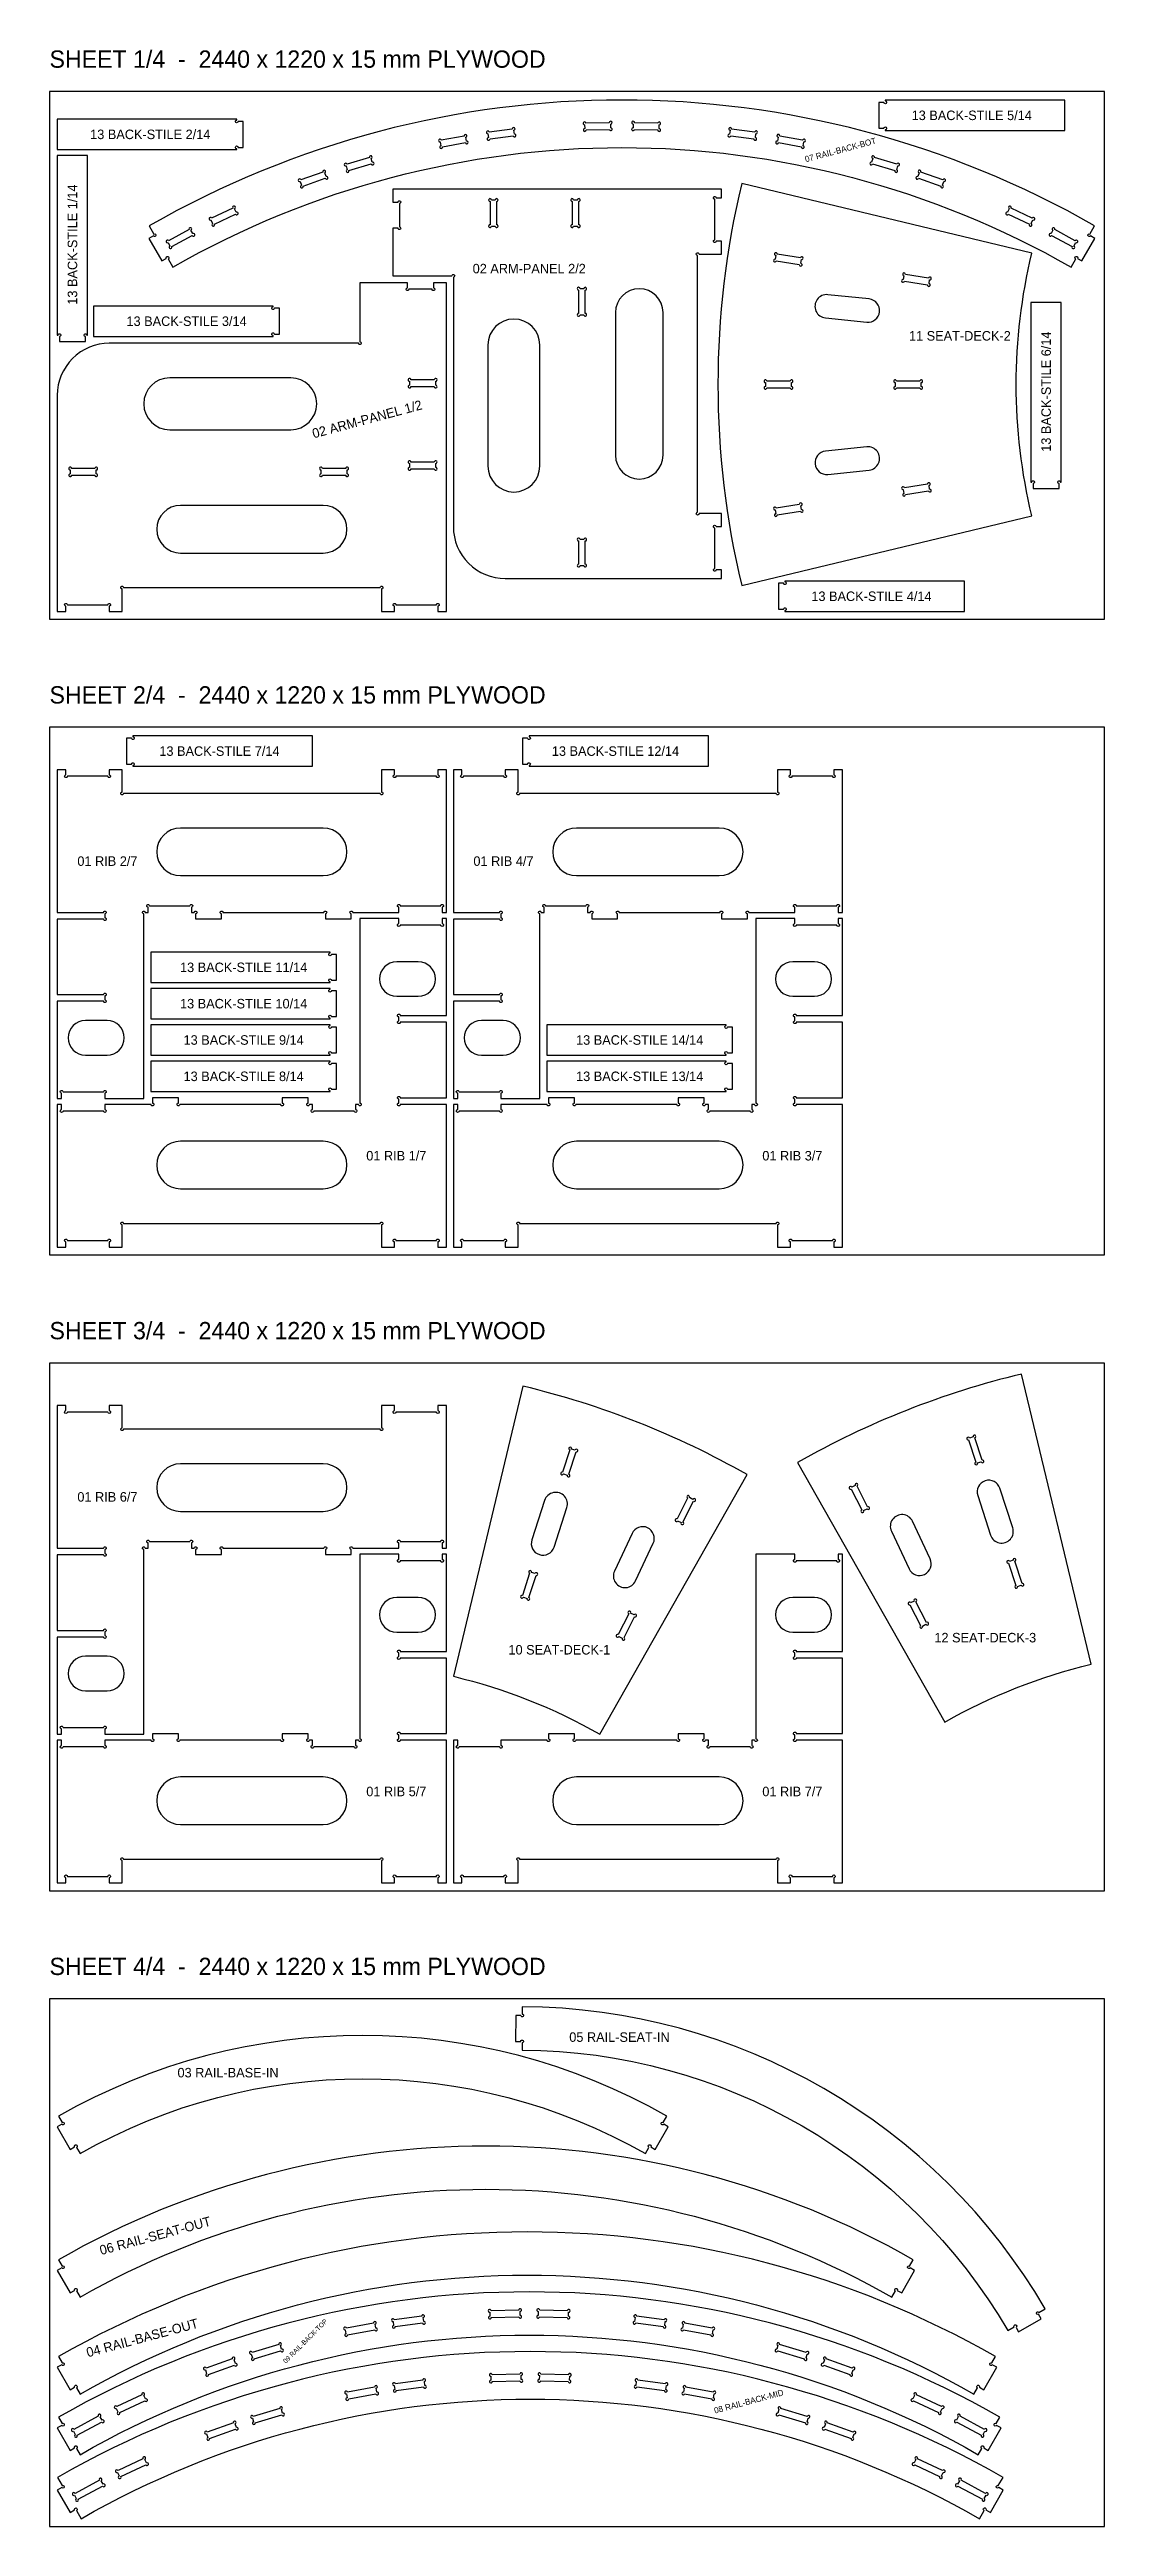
# Model space of a CAD drawing. Header units: millimetres. Extents: x 0 to 2440, y -4410 to 1317.
import ezdxf
from ezdxf.enums import TextEntityAlignment as Align

# ---------------------------------------------------------------- set-up
doc = ezdxf.new("R2010")
doc.units = ezdxf.units.MM
for name, color, linetype in [('CUT', 1, 'Continuous'), ('ENGRAVE-LABEL', 3, 'Continuous'), ('REFERENCE-SHEET', 8, 'Continuous')]:
    doc.layers.add(name, color=color, linetype=linetype)

msp = doc.modelspace()

# ---------------------------------------------------------------- linework, layer by layer
at = {"layer": 'CUT'}
for points in [[(448, 1091), (448, 1151), (436.2, 1151, -2.414214), (433, 1154.2), (433, 1156), (18, 1156), (18, 1086), (433, 1086), (433, 1087.8, -2.414214), (436.2, 1091)], [(2362.6, 814), (2373.4, 832.9, -2.414214), (2377.8, 834.1), (2388, 828.2), (2417.8, 880.3), (2407.6, 886.2, -2.414214), (2406.4, 890.5), (2417.3, 909.5, 0.266076), (230.6, 909.5), (241.4, 890.5, -2.414214), (240.2, 886.2), (230, 880.3), (259.8, 828.2), (270.1, 834.1, -2.414214), (274.4, 832.9), (285.3, 814, -0.266076)], [(1295.1, 1132.6, 2.414214), (1298.2, 1135.9), (1298, 1144.9, 2.414214), (1294.7, 1148), (1240.7, 1146.6, 2.414214), (1237.6, 1143.3), (1237.8, 1134.3, 2.414214), (1241.1, 1131.2)], [(1406.7, 1131.2, 2.414214), (1410, 1134.3), (1410.2, 1143.3, 2.414214), (1407.1, 1146.6), (1353.2, 1148, 2.414214), (1349.9, 1144.9), (1349.6, 1135.9, 2.414214), (1352.8, 1132.6)], [(1918, 1195), (1918, 1135), (1929.8, 1135, -2.414214), (1933, 1131.8), (1933, 1130), (2348, 1130), (2348, 1200), (1933, 1200), (1933, 1198.2, -2.414214), (1929.8, 1195)], [(961.9, 1101.9, 2.414214), (964.5, 1105.6), (962.8, 1114.5, 2.414214), (959.1, 1117), (906, 1107.2, 2.414214), (903.4, 1103.5), (905.1, 1094.6, 2.414214), (908.8, 1092)], [(1072.4, 1117.9, 2.414214), (1075.1, 1121.5), (1074, 1130.5, 2.414214), (1070.4, 1133.2), (1016.8, 1126.2, 2.414214), (1014.1, 1122.6), (1015.2, 1113.7, 2.414214), (1018.8, 1110.9)], [(1629, 1110.9, 2.414214), (1632.6, 1113.7), (1633.8, 1122.6, 2.414214), (1631, 1126.2), (1577.5, 1133.2, 2.414214), (1573.9, 1130.5), (1572.7, 1121.5, 2.414214), (1575.5, 1117.9)], [(1739.1, 1092, 2.414214), (1742.8, 1094.6), (1744.4, 1103.5, 2.414214), (1741.9, 1107.2), (1688.8, 1117, 2.414214), (1685, 1114.5), (1683.4, 1105.6, 2.414214), (1686, 1101.9)], [(23, 642), (83, 642), (83, 653.8, -2.414214), (86.2, 657), (88, 657), (88, 1072), (18, 1072), (18, 657), (19.8, 657, -2.414214), (23, 653.8)], [(637.6, 1019.4, 2.414214), (639.5, 1023.5), (636.5, 1031.9, 2.414214), (632.5, 1033.9), (581.6, 1015.9, 2.414214), (579.6, 1011.8), (582.6, 1003.3, 2.414214), (586.7, 1001.3)], [(744.2, 1052.5, 2.414214), (746.4, 1056.5), (743.8, 1065.1, 2.414214), (739.8, 1067.3), (688.1, 1052, 2.414214), (685.9, 1048), (688.5, 1039.3, 2.414214), (692.4, 1037.2)], [(1955.4, 1037.2, 2.414214), (1959.4, 1039.3), (1962, 1048, 2.414214), (1959.8, 1052), (1908, 1067.3, 2.414214), (1904, 1065.1), (1901.5, 1056.5, 2.414214), (1903.6, 1052.5)], [(2061.2, 1001.3, 2.414214), (2065.2, 1003.3), (2068.2, 1011.8, 2.414214), (2066.3, 1015.9), (2015.4, 1033.9, 2.414214), (2011.3, 1031.9), (2008.3, 1023.5, 2.414214), (2010.2, 1019.4)], [(1554, 94), (1554, 114), (1542, 114, -2.414214), (1538.8, 117.2), (1538.8, 210.8, -2.414214), (1542, 214), (1554, 214), (1554, 244), (1502.2, 244, -2.414214), (1499, 247.2), (1499, 840.8, -2.414214), (1502.2, 844), (1554, 844), (1554, 874), (1542, 874, -2.414214), (1538.8, 877.2), (1538.8, 970.8, -2.414214), (1542, 974), (1554, 974), (1554, 994), (794, 994), (794, 964), (806, 964, -2.414214), (809.2, 960.8), (809.2, 907.2, -2.414214), (806, 904), (794, 904), (794, 794), (930.8, 794, -2.414214), (934, 790.8), (934, 214, 0.414214), (1054, 94), (1554, 94)], [(2271.9, 846), (1601, 1007.1, 0.118358), (1601, 78), (2271.9, 239.1, -0.118358)], [(430.3, 936.6, 2.414214), (431.8, 940.8), (428, 949, 2.414214), (423.7, 950.5), (374.9, 927.2, 2.414214), (373.4, 923), (377.3, 914.8, 2.414214), (381.6, 913.3)], [(1031, 908.8, 2.414214), (1034.2, 912), (1034.2, 966, 2.414214), (1031, 969.2), (1022, 969.2, 2.414214), (1018.8, 966), (1018.8, 912, 2.414214), (1022, 908.8)], [(1221, 908.8, 2.414214), (1224.2, 912), (1224.2, 966, 2.414214), (1221, 969.2), (1212, 969.2, 2.414214), (1208.8, 966), (1208.8, 912, 2.414214), (1212, 908.8)], [(2266.3, 913.3, 2.414214), (2270.5, 914.8), (2274.4, 923, 2.414214), (2272.9, 927.2), (2224.2, 950.5, 2.414214), (2219.9, 949), (2216, 940.8, 2.414214), (2217.5, 936.6)], [(330.2, 887.1, 2.414214), (331.5, 891.5), (327.2, 899.4, 2.414214), (322.9, 900.7), (275.4, 874.9, 2.414214), (274.1, 870.6), (278.4, 862.7, 2.414214), (282.8, 861.4)], [(2365.1, 861.4, 2.414214), (2369.4, 862.7), (2373.7, 870.6, 2.414214), (2372.4, 874.9), (2325, 900.7, 2.414214), (2320.7, 899.4), (2316.4, 891.5, 2.414214), (2317.6, 887.1)], [(1739.3, 831.7, 2.414214), (1736.6, 835.3), (1683.3, 843.8, 2.414214), (1679.7, 841.1), (1678.2, 832.2, 2.414214), (1680.9, 828.6), (1734.2, 820.1, 2.414214), (1737.9, 822.8)], [(18, 18), (38, 18), (38, 30, -2.414214), (41.2, 33.2), (134.8, 33.2, -2.414214), (138, 30), (138, 18), (168, 18), (168, 69.8, -2.414214), (171.2, 73), (764.8, 73, -2.414214), (768, 69.8), (768, 18), (798, 18), (798, 30, -2.414214), (801.2, 33.2), (894.8, 33.2, -2.414214), (898, 30), (898, 18), (918, 18), (918, 778), (888, 778), (888, 766, -2.414214), (884.8, 762.8), (831.2, 762.8, -2.414214), (828, 766), (828, 778), (718, 778), (718, 641.2, -2.414214), (714.8, 638), (138, 638, 0.414214), (18, 518), (18, 18)], [(1236, 703.8, 2.414214), (1239.2, 707), (1239.2, 761, 2.414214), (1236, 764.2), (1227, 764.2, 2.414214), (1223.8, 761), (1223.8, 707, 2.414214), (1227, 703.8)], [(1419, 379), (1419, 709, 1), (1309, 709), (1309, 379, 1)], [(1895.7, 740.4), (1800.2, 750.3, 1), (1794.6, 696.6), (1890.1, 686.7, 1)], [(2035.6, 784.7, 2.414214), (2033, 788.4), (1979.6, 796.9, 2.414214), (1976, 794.2), (1974.6, 785.3, 2.414214), (1977.2, 781.6), (2030.5, 773.2, 2.414214), (2034.2, 775.9)], [(532, 659), (532, 719), (520.2, 719, -2.414214), (517, 722.2), (517, 724), (102, 724), (102, 654), (517, 654), (517, 655.8, -2.414214), (520.2, 659)], [(1134, 354), (1134, 634, 1), (1014, 634), (1014, 354, 1)], [(2275, 302), (2335, 302), (2335, 313.8, -2.414214), (2338.2, 317), (2340, 317), (2340, 732), (2270, 732), (2270, 317), (2271.8, 317, -2.414214), (2275, 313.8)], [(278, 438), (558, 438, 1), (558, 558), (278, 558, 1)], [(832.8, 541, 2.414214), (836, 537.8), (890, 537.8, 2.414214), (893.2, 541), (893.2, 550, 2.414214), (890, 553.2), (836, 553.2, 2.414214), (832.8, 550)], [(1716.2, 547.1, 2.414214), (1713, 550.3), (1659, 550.3, 2.414214), (1655.8, 547.1), (1655.8, 538.1, 2.414214), (1659, 534.9), (1713, 534.9, 2.414214), (1716.2, 538.1)], [(2016.2, 547.1, 2.414214), (2013, 550.3), (1959, 550.3, 2.414214), (1955.8, 547.1), (1955.8, 538.1, 2.414214), (1959, 534.9), (2013, 534.9, 2.414214), (2016.2, 538.1)], [(47.8, 336, 2.414214), (51, 332.8), (105, 332.8, 2.414214), (108.2, 336), (108.2, 345, 2.414214), (105, 348.2), (51, 348.2, 2.414214), (47.8, 345)], [(627.8, 336, 2.414214), (631, 332.8), (685, 332.8, 2.414214), (688.2, 336), (688.2, 345, 2.414214), (685, 348.2), (631, 348.2, 2.414214), (627.8, 345)], [(832.8, 351, 2.414214), (836, 347.8), (890, 347.8, 2.414214), (893.2, 351), (893.2, 360, 2.414214), (890, 363.2), (836, 363.2, 2.414214), (832.8, 360)], [(1890.1, 398.5), (1794.6, 388.5, 1), (1800.2, 334.8), (1895.7, 344.7, 1)], [(2034.2, 309.3, 2.414214), (2030.5, 311.9), (1977.2, 303.5, 2.414214), (1974.6, 299.8), (1976, 290.9, 2.414214), (1979.6, 288.3), (2033, 296.7, 2.414214), (2035.6, 300.4)], [(303, 153), (633, 153, 1), (633, 263), (303, 263, 1)], [(1737.9, 262.3, 2.414214), (1734.2, 265), (1680.9, 256.5, 2.414214), (1678.2, 252.9), (1679.7, 244, 2.414214), (1683.3, 241.3), (1736.6, 249.8, 2.414214), (1739.3, 253.4)], [(1236, 123.8, 2.414214), (1239.2, 127), (1239.2, 181, 2.414214), (1236, 184.2), (1227, 184.2, 2.414214), (1223.8, 181), (1223.8, 127, 2.414214), (1227, 123.8)], [(1686, 83), (1686, 23), (1697.8, 23, -2.414214), (1701, 19.8), (1701, 18), (2116, 18), (2116, 88), (1701, 88), (1701, 86.2, -2.414214), (1697.8, 83)], [(178, -275), (178, -335), (189.8, -335, -2.414214), (193, -338.2), (193, -340), (608, -340), (608, -270), (193, -270), (193, -271.8, -2.414214), (189.8, -275)], [(1094, -275), (1094, -335), (1105.8, -335, -2.414214), (1109, -338.2), (1109, -340), (1524, -340), (1524, -270), (1109, -270), (1109, -271.8, -2.414214), (1105.8, -275)], [(918, -348), (898, -348), (898, -360, -2.414214), (894.8, -363.2), (801.2, -363.2, -2.414214), (798, -360), (798, -348), (768, -348), (768, -399.8, -2.414214), (764.8, -403), (171.2, -403, -2.414214), (168, -399.8), (168, -348), (138, -348), (138, -360, -2.414214), (134.8, -363.2), (41.2, -363.2, -2.414214), (38, -360), (38, -348), (18, -348), (18, -678), (124.8, -678, -2.414214), (128, -681.2), (128, -690.2, -2.414214), (124.8, -693.4), (18, -693.4), (18, -868), (124.8, -868, -2.414214), (128, -871.2), (128, -880.2, -2.414214), (124.8, -883.4), (18, -883.4), (18, -1108), (28, -1108), (28, -1096, -2.414214), (31.2, -1092.8), (124.8, -1092.8, -2.414214), (128, -1096), (128, -1108), (218, -1108), (218, -681.2, -2.414214), (221.2, -678), (228, -678), (228, -666, -2.414214), (231.2, -662.8), (324.8, -662.8, -2.414214), (328, -666), (328, -678), (334.8, -678, -2.414214), (338, -681.2), (338, -693), (398, -693), (398, -681.2, -2.414214), (401.2, -678), (634.8, -678, -2.414214), (638, -681.2), (638, -693), (698, -693), (698, -681.2, -2.414214), (701.2, -678), (808, -678), (808, -666, -2.414214), (811.2, -662.8), (904.8, -662.8, -2.414214), (908, -666), (908, -678), (918, -678)], [(1834, -348), (1814, -348), (1814, -360, -2.414214), (1810.8, -363.2), (1717.2, -363.2, -2.414214), (1714, -360), (1714, -348), (1684, -348), (1684, -399.8, -2.414214), (1680.8, -403), (1087.2, -403, -2.414214), (1084, -399.8), (1084, -348), (1054, -348), (1054, -360, -2.414214), (1050.8, -363.2), (957.2, -363.2, -2.414214), (954, -360), (954, -348), (934, -348), (934, -678), (1040.8, -678, -2.414214), (1044, -681.2), (1044, -690.2, -2.414214), (1040.8, -693.4), (934, -693.4), (934, -868), (1040.8, -868, -2.414214), (1044, -871.2), (1044, -880.2, -2.414214), (1040.8, -883.4), (934, -883.4), (934, -1108), (944, -1108), (944, -1096, -2.414214), (947.2, -1092.8), (1040.8, -1092.8, -2.414214), (1044, -1096), (1044, -1108), (1134, -1108), (1134, -681.2, -2.414214), (1137.2, -678), (1144, -678), (1144, -666, -2.414214), (1147.2, -662.8), (1240.8, -662.8, -2.414214), (1244, -666), (1244, -678), (1250.8, -678, -2.414214), (1254, -681.2), (1254, -693), (1314, -693), (1314, -681.2, -2.414214), (1317.2, -678), (1550.8, -678, -2.414214), (1554, -681.2), (1554, -693), (1614, -693), (1614, -681.2, -2.414214), (1617.2, -678), (1724, -678), (1724, -666, -2.414214), (1727.2, -662.8), (1820.8, -662.8, -2.414214), (1824, -666), (1824, -678), (1834, -678)], [(633, -483), (303, -483, 1), (303, -593), (633, -593, 1)], [(1549, -483), (1219, -483, 1), (1219, -593), (1549, -593, 1)], [(18, -1452), (38, -1452), (38, -1440, -2.414214), (41.2, -1436.8), (134.8, -1436.8, -2.414214), (138, -1440), (138, -1452), (168, -1452), (168, -1400.2, -2.414214), (171.2, -1397), (764.8, -1397, -2.414214), (768, -1400.2), (768, -1452), (798, -1452), (798, -1440, -2.414214), (801.2, -1436.8), (894.8, -1436.8, -2.414214), (898, -1440), (898, -1452), (918, -1452), (918, -1122), (811.2, -1122, -2.414214), (808, -1118.8), (808, -1109.8, -2.414214), (811.2, -1106.6), (918, -1106.6), (918, -932), (811.2, -932, -2.414214), (808, -928.8), (808, -919.8, -2.414214), (811.2, -916.6), (918, -916.6), (918, -692), (908, -692), (908, -704, -2.414214), (904.8, -707.2), (811.2, -707.2, -2.414214), (808, -704), (808, -692), (718, -692), (718, -1118.8, -2.414214), (714.8, -1122), (708, -1122), (708, -1134, -2.414214), (704.8, -1137.2), (611.2, -1137.2, -2.414214), (608, -1134), (608, -1122), (601.2, -1122, -2.414214), (598, -1118.8), (598, -1107), (538, -1107), (538, -1118.8, -2.414214), (534.8, -1122), (301.2, -1122, -2.414214), (298, -1118.8), (298, -1107), (238, -1107), (238, -1118.8, -2.414214), (234.8, -1122), (128, -1122), (128, -1134, -2.414214), (124.8, -1137.2), (31.2, -1137.2, -2.414214), (28, -1134), (28, -1122), (18, -1122)], [(934, -1452), (954, -1452), (954, -1440, -2.414214), (957.2, -1436.8), (1050.8, -1436.8, -2.414214), (1054, -1440), (1054, -1452), (1084, -1452), (1084, -1400.2, -2.414214), (1087.2, -1397), (1680.8, -1397, -2.414214), (1684, -1400.2), (1684, -1452), (1714, -1452), (1714, -1440, -2.414214), (1717.2, -1436.8), (1810.8, -1436.8, -2.414214), (1814, -1440), (1814, -1452), (1834, -1452), (1834, -1122), (1727.2, -1122, -2.414214), (1724, -1118.8), (1724, -1109.8, -2.414214), (1727.2, -1106.6), (1834, -1106.6), (1834, -932), (1727.2, -932, -2.414214), (1724, -928.8), (1724, -919.8, -2.414214), (1727.2, -916.6), (1834, -916.6), (1834, -692), (1824, -692), (1824, -704, -2.414214), (1820.8, -707.2), (1727.2, -707.2, -2.414214), (1724, -704), (1724, -692), (1634, -692), (1634, -1118.8, -2.414214), (1630.8, -1122), (1624, -1122), (1624, -1134, -2.414214), (1620.8, -1137.2), (1527.2, -1137.2, -2.414214), (1524, -1134), (1524, -1122), (1517.2, -1122, -2.414214), (1514, -1118.8), (1514, -1107), (1454, -1107), (1454, -1118.8, -2.414214), (1450.8, -1122), (1217.2, -1122, -2.414214), (1214, -1118.8), (1214, -1107), (1154, -1107), (1154, -1118.8, -2.414214), (1150.8, -1122), (1044, -1122), (1044, -1134, -2.414214), (1040.8, -1137.2), (947.2, -1137.2, -2.414214), (944, -1134), (944, -1122), (934, -1122)], [(664, -835), (664, -775), (652.2, -775, -2.414214), (649, -771.8), (649, -770), (234, -770), (234, -840), (649, -840), (649, -838.2, -2.414214), (652.2, -835)], [(803, -872), (853, -872, 1), (853, -792), (803, -792, 1)], [(1719, -872), (1769, -872, 1), (1769, -792), (1719, -792, 1)], [(664, -919), (664, -859), (652.2, -859, -2.414214), (649, -855.8), (649, -854), (234, -854), (234, -924), (649, -924), (649, -922.2, -2.414214), (652.2, -919)], [(133, -928), (83, -928, 1), (83, -1008), (133, -1008, 1)], [(664, -1003), (664, -943), (652.2, -943, -2.414214), (649, -939.8), (649, -938), (234, -938), (234, -1008), (649, -1008), (649, -1006.2, -2.414214), (652.2, -1003)], [(1049, -928), (999, -928, 1), (999, -1008), (1049, -1008, 1)], [(1580, -1003), (1580, -943), (1568.2, -943, -2.414214), (1565, -939.8), (1565, -938), (1150, -938), (1150, -1008), (1565, -1008), (1565, -1006.2, -2.414214), (1568.2, -1003)], [(664, -1087), (664, -1027), (652.2, -1027, -2.414214), (649, -1023.8), (649, -1022), (234, -1022), (234, -1092), (649, -1092), (649, -1090.2, -2.414214), (652.2, -1087)], [(1580, -1087), (1580, -1027), (1568.2, -1027, -2.414214), (1565, -1023.8), (1565, -1022), (1150, -1022), (1150, -1092), (1565, -1092), (1565, -1090.2, -2.414214), (1568.2, -1087)], [(303, -1317), (633, -1317, 1), (633, -1207), (303, -1207, 1)], [(1219, -1317), (1549, -1317, 1), (1549, -1207), (1219, -1207, 1)], [(1272.6, -2578), (1613.5, -1978, 0.070365), (1095.1, -1773.3), (934, -2444.3, -0.070365)], [(2409.5, -2416.3), (2248.4, -1745.3, 0.070365), (1730, -1950), (2070.8, -2550, -0.070365)], [(918, -1818), (898, -1818), (898, -1830, -2.414214), (894.8, -1833.2), (801.2, -1833.2, -2.414214), (798, -1830), (798, -1818), (768, -1818), (768, -1869.8, -2.414214), (764.8, -1873), (171.2, -1873, -2.414214), (168, -1869.8), (168, -1818), (138, -1818), (138, -1830, -2.414214), (134.8, -1833.2), (41.2, -1833.2, -2.414214), (38, -1830), (38, -1818), (18, -1818), (18, -2148), (124.8, -2148, -2.414214), (128, -2151.2), (128, -2160.2, -2.414214), (124.8, -2163.4), (18, -2163.4), (18, -2338), (124.8, -2338, -2.414214), (128, -2341.2), (128, -2350.2, -2.414214), (124.8, -2353.4), (18, -2353.4), (18, -2578), (28, -2578), (28, -2566, -2.414214), (31.2, -2562.8), (124.8, -2562.8, -2.414214), (128, -2566), (128, -2578), (218, -2578), (218, -2151.2, -2.414214), (221.2, -2148), (228, -2148), (228, -2136, -2.414214), (231.2, -2132.8), (324.8, -2132.8, -2.414214), (328, -2136), (328, -2148), (334.8, -2148, -2.414214), (338, -2151.2), (338, -2163), (398, -2163), (398, -2151.2, -2.414214), (401.2, -2148), (634.8, -2148, -2.414214), (638, -2151.2), (638, -2163), (698, -2163), (698, -2151.2, -2.414214), (701.2, -2148), (808, -2148), (808, -2136, -2.414214), (811.2, -2132.8), (904.8, -2132.8, -2.414214), (908, -2136), (908, -2148), (918, -2148)], [(2154.9, -1948.2, 2.414214), (2156.9, -1944.2), (2140.2, -1892.8, 2.414214), (2136.2, -1890.8), (2127.7, -1893.6, 2.414214), (2125.6, -1897.6), (2142.3, -1948.9, 2.414214), (2146.3, -1951)], [(1197.1, -1979, 2.414214), (1201.2, -1976.9), (1217.9, -1925.6, 2.414214), (1215.8, -1921.6), (1207.3, -1918.8, 2.414214), (1203.2, -1920.8), (1186.5, -1972.2, 2.414214), (1188.6, -1976.2)], [(633, -1953), (303, -1953, 1), (303, -2063), (633, -2063, 1)], [(1890.8, -2056.8, 2.414214), (1892.2, -2052.5), (1867.7, -2004.4, 2.414214), (1863.4, -2003), (1855.3, -2007.1, 2.414214), (1853.9, -2011.4), (1878.5, -2059.5, 2.414214), (1882.8, -2060.9)], [(2227.9, -2100.9), (2198.2, -2009.6, 1), (2146.9, -2026.3), (2176.6, -2117.6, 1)], [(1166.9, -2145.6), (1196.6, -2054.3, 1), (1145.2, -2037.6), (1115.6, -2128.9, 1)], [(1460.7, -2088.9, 2.414214), (1465, -2087.5), (1489.5, -2039.4, 2.414214), (1488.1, -2035.1), (1480.1, -2031, 2.414214), (1475.8, -2032.4), (1451.3, -2080.5, 2.414214), (1452.7, -2084.8)], [(1355.5, -2223.7), (1396.3, -2136.8, 1), (1347.3, -2113.9), (1306.6, -2200.8, 1)], [(2036.8, -2172.8), (1996.1, -2085.9, 1), (1947.2, -2108.8), (1987.9, -2195.7, 1)], [(18, -2922), (38, -2922), (38, -2910, -2.414214), (41.2, -2906.8), (134.8, -2906.8, -2.414214), (138, -2910), (138, -2922), (168, -2922), (168, -2870.2, -2.414214), (171.2, -2867), (764.8, -2867, -2.414214), (768, -2870.2), (768, -2922), (798, -2922), (798, -2910, -2.414214), (801.2, -2906.8), (894.8, -2906.8, -2.414214), (898, -2910), (898, -2922), (918, -2922), (918, -2592), (811.2, -2592, -2.414214), (808, -2588.8), (808, -2579.8, -2.414214), (811.2, -2576.6), (918, -2576.6), (918, -2402), (811.2, -2402, -2.414214), (808, -2398.8), (808, -2389.8, -2.414214), (811.2, -2386.6), (918, -2386.6), (918, -2162), (908, -2162), (908, -2174, -2.414214), (904.8, -2177.2), (811.2, -2177.2, -2.414214), (808, -2174), (808, -2162), (718, -2162), (718, -2588.8, -2.414214), (714.8, -2592), (708, -2592), (708, -2604, -2.414214), (704.8, -2607.2), (611.2, -2607.2, -2.414214), (608, -2604), (608, -2592), (601.2, -2592, -2.414214), (598, -2588.8), (598, -2577), (538, -2577), (538, -2588.8, -2.414214), (534.8, -2592), (301.2, -2592, -2.414214), (298, -2588.8), (298, -2577), (238, -2577), (238, -2588.8, -2.414214), (234.8, -2592), (128, -2592), (128, -2604, -2.414214), (124.8, -2607.2), (31.2, -2607.2, -2.414214), (28, -2604), (28, -2592), (18, -2592)], [(934, -2922), (954, -2922), (954, -2910, -2.414214), (957.2, -2906.8), (1050.8, -2906.8, -2.414214), (1054, -2910), (1054, -2922), (1084, -2922), (1084, -2870.2, -2.414214), (1087.2, -2867), (1680.8, -2867, -2.414214), (1684, -2870.2), (1684, -2922), (1714, -2922), (1714, -2910, -2.414214), (1717.2, -2906.8), (1810.8, -2906.8, -2.414214), (1814, -2910), (1814, -2922), (1834, -2922), (1834, -2592), (1727.2, -2592, -2.414214), (1724, -2588.8), (1724, -2579.8, -2.414214), (1727.2, -2576.6), (1834, -2576.6), (1834, -2402), (1727.2, -2402, -2.414214), (1724, -2398.8), (1724, -2389.8, -2.414214), (1727.2, -2386.6), (1834, -2386.6), (1834, -2162), (1824, -2162), (1824, -2174, -2.414214), (1820.8, -2177.2), (1727.2, -2177.2, -2.414214), (1724, -2174), (1724, -2162), (1634, -2162), (1634, -2588.8, -2.414214), (1630.8, -2592), (1624, -2592), (1624, -2604, -2.414214), (1620.8, -2607.2), (1527.2, -2607.2, -2.414214), (1524, -2604), (1524, -2592), (1517.2, -2592, -2.414214), (1514, -2588.8), (1514, -2577), (1454, -2577), (1454, -2588.8, -2.414214), (1450.8, -2592), (1217.2, -2592, -2.414214), (1214, -2588.8), (1214, -2577), (1154, -2577), (1154, -2588.8, -2.414214), (1150.8, -2592), (1044, -2592), (1044, -2604, -2.414214), (1040.8, -2607.2), (947.2, -2607.2, -2.414214), (944, -2604), (944, -2592), (934, -2592)], [(2247.6, -2233.5, 2.414214), (2249.6, -2229.5), (2232.9, -2178.1, 2.414214), (2228.9, -2176.1), (2220.4, -2178.9, 2.414214), (2218.3, -2182.9), (2235, -2234.3, 2.414214), (2239, -2236.3)], [(1104.4, -2264.3, 2.414214), (1108.5, -2262.3), (1125.2, -2210.9, 2.414214), (1123.1, -2206.9), (1114.5, -2204.1, 2.414214), (1110.5, -2206.1), (1093.8, -2257.5, 2.414214), (1095.9, -2261.5)], [(803, -2342), (853, -2342, 1), (853, -2262), (803, -2262, 1)], [(1719, -2342), (1769, -2342, 1), (1769, -2262), (1719, -2262, 1)], [(2027, -2324.1, 2.414214), (2028.4, -2319.8), (2003.9, -2271.7, 2.414214), (1999.6, -2270.3), (1991.5, -2274.4, 2.414214), (1990.1, -2278.7), (2014.7, -2326.8, 2.414214), (2019, -2328.2)], [(1324.5, -2356.2, 2.414214), (1328.8, -2354.8), (1353.3, -2306.7, 2.414214), (1351.9, -2302.4), (1343.9, -2298.3, 2.414214), (1339.6, -2299.7), (1315.1, -2347.8, 2.414214), (1316.5, -2352.1)], [(133, -2398), (83, -2398, 1), (83, -2478), (133, -2478, 1)], [(303, -2787), (633, -2787, 1), (633, -2677), (303, -2677, 1)], [(1219, -2787), (1549, -2787, 1), (1549, -2677), (1219, -2677, 1)], [(2216.5, -3957.1), (2231, -3948.7, -2.414214), (2235.4, -3949.8), (2241.4, -3960), (2293.2, -3929.7), (2287.2, -3919.5, -2.414214), (2288.4, -3915.1), (2302.9, -3906.7, 0.264996), (1093.4, -3208.4), (1093.3, -3225.2, -2.414214), (1090.1, -3228.4), (1078.3, -3228.3), (1078, -3288.3), (1089.8, -3288.4, -2.414214), (1093, -3291.6), (1092.9, -3308.4, -0.264996)], [(1378.1, -3548), (1386.4, -3533.4, -2.414214), (1390.8, -3532.2), (1401.1, -3538.1), (1430.8, -3485.9), (1420.5, -3480.1, -2.414214), (1419.3, -3475.7), (1427.6, -3461.1, 0.265018), (21.1, -3461.1), (29.4, -3475.7, -2.414214), (28.3, -3480.1), (18, -3485.9), (47.7, -3538.1), (58, -3532.2, -2.414214), (62.3, -3533.4), (70.7, -3548, -0.265018)], [(1948.1, -3880), (1956.4, -3865.4, -2.414214), (1960.8, -3864.2), (1971, -3870.1), (2000.8, -3818), (1990.6, -3812.2, -2.414214), (1989.4, -3807.8), (1997.7, -3793.2, 0.265878), (21.1, -3793.2), (29.4, -3807.8, -2.414214), (28.2, -3812.2), (18, -3818), (47.8, -3870.1), (58, -3864.2, -2.414214), (62.4, -3865.4), (70.8, -3880, -0.265878)], [(2138.1, -4104), (2146.4, -4089.4, -2.414214), (2150.8, -4088.2), (2161, -4094.1), (2190.8, -4042), (2180.6, -4036.2, -2.414214), (2179.4, -4031.8), (2187.8, -4017.2, 0.266063), (21.1, -4017.2), (29.4, -4031.8, -2.414214), (28.2, -4036.2), (18, -4042), (47.8, -4094.1), (58.1, -4088.2, -2.414214), (62.4, -4089.4), (70.8, -4104, -0.266063)], [(2148.1, -4244), (2156.4, -4229.4, -2.414214), (2160.8, -4228.2), (2171, -4234.1), (2200.8, -4182), (2190.6, -4176.2, -2.414214), (2189.4, -4171.8), (2197.8, -4157.2, 0.266072), (21.1, -4157.2), (29.4, -4171.8, -2.414214), (28.2, -4176.2), (18, -4182), (47.8, -4234.1), (58.1, -4228.2, -2.414214), (62.4, -4229.4), (70.8, -4244, -0.266072)], [(752.3, -3955.2, 2.414214), (754.9, -3951.5), (753.2, -3942.6, 2.414214), (749.5, -3940.1), (686.6, -3951.7, 2.414214), (684, -3955.5), (685.6, -3964.3, 2.414214), (689.4, -3966.9)], [(862.8, -3939.4, 2.414214), (865.6, -3935.8), (864.4, -3926.9, 2.414214), (860.8, -3924.1), (797.4, -3932.5, 2.414214), (794.6, -3936.1), (795.8, -3945, 2.414214), (799.4, -3947.8)], [(1085.6, -3925.2, 2.414214), (1088.7, -3922), (1088.5, -3913, 2.414214), (1085.2, -3909.8), (1021.2, -3911.5, 2.414214), (1018.1, -3914.8), (1018.3, -3923.8, 2.414214), (1021.6, -3926.9)], [(1197.2, -3926.9, 2.414214), (1200.5, -3923.8), (1200.7, -3914.8, 2.414214), (1197.6, -3911.5), (1133.7, -3909.8, 2.414214), (1130.4, -3913), (1130.1, -3922, 2.414214), (1133.3, -3925.2)], [(1419.5, -3947.8, 2.414214), (1423.1, -3945), (1424.2, -3936.1, 2.414214), (1421.5, -3932.5), (1358, -3924.1, 2.414214), (1354.4, -3926.9), (1353.3, -3935.8, 2.414214), (1356, -3939.4)], [(1529.5, -3966.9, 2.414214), (1533.2, -3964.3), (1534.8, -3955.5, 2.414214), (1532.3, -3951.7), (1469.3, -3940.1, 2.414214), (1465.6, -3942.6), (1464, -3951.5, 2.414214), (1466.5, -3955.2)], [(2150.6, -4392), (2161.4, -4373.1, -2.414214), (2165.8, -4371.9), (2176, -4377.8), (2205.8, -4325.7), (2195.6, -4319.8, -2.414214), (2194.4, -4315.5), (2205.3, -4296.5, 0.266076), (18.6, -4296.5), (29.4, -4315.5, -2.414214), (28.2, -4319.8), (18, -4325.7), (47.8, -4377.8), (58.1, -4371.9, -2.414214), (62.4, -4373.1), (73.3, -4392, -0.266076)], [(534.5, -4004.1, 2.414214), (536.7, -4000.1), (534.1, -3991.5, 2.414214), (530.1, -3989.3), (468.8, -4007.5, 2.414214), (466.6, -4011.5), (469.2, -4020.1, 2.414214), (473.1, -4022.2)], [(1745.7, -4022.2, 2.414214), (1749.7, -4020.1), (1752.2, -4011.5, 2.414214), (1750.1, -4007.5), (1688.7, -3989.3, 2.414214), (1684.7, -3991.5), (1682.2, -4000.1, 2.414214), (1684.3, -4004.1)], [(427.8, -4037, 2.414214), (429.8, -4032.9), (426.8, -4024.4, 2.414214), (422.7, -4022.5), (362.3, -4043.8, 2.414214), (360.4, -4047.9), (363.4, -4056.4, 2.414214), (367.5, -4058.3)], [(1088.1, -4073.2, 2.414214), (1091.2, -4069.9), (1091, -4060.9, 2.414214), (1087.7, -4057.8), (1023.7, -4059.5, 2.414214), (1020.6, -4062.8), (1020.8, -4071.8, 2.414214), (1024.1, -4074.9)], [(1199.7, -4074.9, 2.414214), (1203, -4071.8), (1203.2, -4062.8, 2.414214), (1200.1, -4059.5), (1136.2, -4057.8, 2.414214), (1132.9, -4060.9), (1132.6, -4069.9, 2.414214), (1135.8, -4073.2)], [(1851.4, -4058.3, 2.414214), (1855.4, -4056.4), (1858.5, -4047.9, 2.414214), (1856.5, -4043.8), (1796.2, -4022.5, 2.414214), (1792.1, -4024.4), (1789.1, -4032.9, 2.414214), (1791, -4037)], [(220.3, -4119.3, 2.414214), (221.8, -4115), (218, -4106.9, 2.414214), (213.7, -4105.4), (155.9, -4132.9, 2.414214), (154.4, -4137.2), (158.3, -4145.3, 2.414214), (162.6, -4146.8)], [(754.8, -4103.2, 2.414214), (757.4, -4099.5), (755.7, -4090.6, 2.414214), (752, -4088.1), (689.1, -4099.7, 2.414214), (686.5, -4103.5), (688.1, -4112.3, 2.414214), (691.9, -4114.9)], [(865.3, -4087.4, 2.414214), (868.1, -4083.8), (866.9, -4074.9, 2.414214), (863.3, -4072.1), (799.9, -4080.5, 2.414214), (797.1, -4084.1), (798.3, -4093, 2.414214), (801.9, -4095.8)], [(1422, -4095.8, 2.414214), (1425.6, -4093), (1426.7, -4084.1, 2.414214), (1424, -4080.5), (1360.5, -4072.1, 2.414214), (1356.9, -4074.9), (1355.8, -4083.8, 2.414214), (1358.5, -4087.4)], [(1532, -4114.9, 2.414214), (1535.7, -4112.3), (1537.3, -4103.5, 2.414214), (1534.8, -4099.7), (1471.8, -4088.1, 2.414214), (1468.1, -4090.6), (1466.5, -4099.5, 2.414214), (1469, -4103.2)], [(2056.3, -4146.8, 2.414214), (2060.6, -4145.3), (2064.4, -4137.2, 2.414214), (2062.9, -4132.9), (2005.1, -4105.4, 2.414214), (2000.9, -4106.9), (1997, -4115, 2.414214), (1998.5, -4119.3)], [(120.1, -4168.5, 2.414214), (121.4, -4164.1), (117.1, -4156.2, 2.414214), (112.8, -4154.9), (56.5, -4185.5, 2.414214), (55.2, -4189.8), (59.5, -4197.7, 2.414214), (63.9, -4199)], [(430.3, -4185, 2.414214), (432.3, -4180.9), (429.3, -4172.4, 2.414214), (425.2, -4170.4), (364.8, -4191.8, 2.414214), (362.9, -4195.9), (365.9, -4204.4, 2.414214), (370, -4206.3)], [(537, -4152.1, 2.414214), (539.2, -4148.1), (536.6, -4139.4, 2.414214), (532.6, -4137.3), (471.3, -4155.5, 2.414214), (469.1, -4159.4), (471.7, -4168.1, 2.414214), (475.6, -4170.2)], [(1748.2, -4170.2, 2.414214), (1752.2, -4168.1), (1754.7, -4159.4, 2.414214), (1752.6, -4155.5), (1691.2, -4137.3, 2.414214), (1687.2, -4139.4), (1684.7, -4148.1, 2.414214), (1686.8, -4152.1)], [(1853.9, -4206.3, 2.414214), (1857.9, -4204.4), (1861, -4195.9, 2.414214), (1859, -4191.8), (1798.7, -4170.4, 2.414214), (1794.6, -4172.4), (1791.6, -4180.9, 2.414214), (1793.5, -4185)], [(2155, -4199, 2.414214), (2159.3, -4197.7), (2163.6, -4189.8, 2.414214), (2162.3, -4185.5), (2106.1, -4154.9, 2.414214), (2101.8, -4156.2), (2097.5, -4164.1, 2.414214), (2098.7, -4168.5)], [(222.8, -4267.3, 2.414214), (224.3, -4263), (220.5, -4254.9, 2.414214), (216.2, -4253.4), (158.4, -4280.9, 2.414214), (156.9, -4285.2), (160.8, -4293.3, 2.414214), (165.1, -4294.8)], [(2058.8, -4294.8, 2.414214), (2063.1, -4293.3), (2066.9, -4285.2, 2.414214), (2065.4, -4280.9), (2007.6, -4253.4, 2.414214), (2003.4, -4254.9), (1999.5, -4263, 2.414214), (2001, -4267.3)], [(122.6, -4316.5, 2.414214), (123.9, -4312.1), (119.6, -4304.2, 2.414214), (115.3, -4302.9), (59, -4333.5, 2.414214), (57.7, -4337.8), (62, -4345.7, 2.414214), (66.4, -4347)], [(2157.5, -4347, 2.414214), (2161.8, -4345.7), (2166.1, -4337.8, 2.414214), (2164.8, -4333.5), (2108.6, -4302.9, 2.414214), (2104.3, -4304.2), (2100, -4312.1, 2.414214), (2101.2, -4316.5)]]:
    msp.add_lwpolyline(points, format="xyb", close=True, dxfattribs=at)
at = {"layer": 'REFERENCE-SHEET'}
for points in [[(0, 0), (2440, 0), (2440, 1220), (0, 1220)], [(0, -1470), (2440, -1470), (2440, -250), (0, -250)], [(0, -2940), (2440, -2940), (2440, -1720), (0, -1720)], [(0, -4410), (2440, -4410), (2440, -3190), (0, -3190)]]:
    msp.add_lwpolyline(points, close=True, dxfattribs=at)

# ---------------------------------------------------------------- texts
at = {"layer": 'ENGRAVE-LABEL'}
for s, p in [('13 BACK-STILE 5/14', (2133, 1165)), ('13 BACK-STILE 2/14', (233, 1121)), ('02 ARM-PANEL 2/2', (1109.5, 810.6)), ('13 BACK-STILE 3/14', (317, 689)), ('11 SEAT-DECK-2', (2105.6, 655.2)), ('13 BACK-STILE 4/14', (1901, 53)), ('13 BACK-STILE 7/14', (393, -305)), ('13 BACK-STILE 12/14', (1309, -305)), ('01 RIB 2/7', (133.9, -559.4)), ('01 RIB 4/7', (1049.9, -559.4)), ('13 BACK-STILE 11/14', (449, -805)), ('13 BACK-STILE 10/14', (449, -889)), ('13 BACK-STILE 9/14', (449, -973)), ('13 BACK-STILE 14/14', (1365, -973)), ('13 BACK-STILE 8/14', (449, -1057)), ('13 BACK-STILE 13/14', (1365, -1057)), ('01 RIB 1/7', (802.1, -1240.6)), ('01 RIB 3/7', (1718.1, -1240.6)), ('01 RIB 6/7', (133.9, -2029.4)), ('12 SEAT-DECK-3', (2164.3, -2354.9)), ('10 SEAT-DECK-1', (1179.2, -2382.9)), ('01 RIB 5/7', (802.1, -2710.6)), ('01 RIB 7/7', (1718.1, -2710.6)), ('05 RAIL-SEAT-IN', (1318.2, -3278.5)), ('03 RAIL-BASE-IN', (412.9, -3360.7))]:
    msp.add_text(s, height=22, dxfattribs=at).set_placement(p, align=Align.MIDDLE_CENTER)
for s, height, rotation, p in [('07 RAIL-BACK-BOT', 14, 15, (1829.4, 1085)), ('13 BACK-STILE 1/14', 22, 90, (53, 866.1)), ('13 BACK-STILE 6/14', 22, 90, (2305, 526.1)), ('02 ARM-PANEL 1/2', 22, 15, (734.6, 462.5)), ('06 RAIL-SEAT-OUT', 22, 15, (244.4, -3737.7)), ('04 RAIL-BASE-OUT', 22, 15, (214.5, -3973.8)), ('09 RAIL-BACK-TOP', 11, 45, (591.4, -3981.4)), ('08 RAIL-BACK-MID', 14, 15, (1617.4, -4121))]:
    msp.add_text(s, height=height, rotation=rotation, dxfattribs=at).set_placement(p, align=Align.MIDDLE_CENTER)
at = {"layer": 'REFERENCE-SHEET'}
for s, p in [('SHEET 1/4  -  2440 x 1220 x 15 mm PLYWOOD', (0, 1275)), ('SHEET 2/4  -  2440 x 1220 x 15 mm PLYWOOD', (0, -195)), ('SHEET 3/4  -  2440 x 1220 x 15 mm PLYWOOD', (0, -1665)), ('SHEET 4/4  -  2440 x 1220 x 15 mm PLYWOOD', (0, -3135))]:
    msp.add_text(s, height=40, dxfattribs=at).set_placement(p)

doc.saveas('drawing.dxf')
